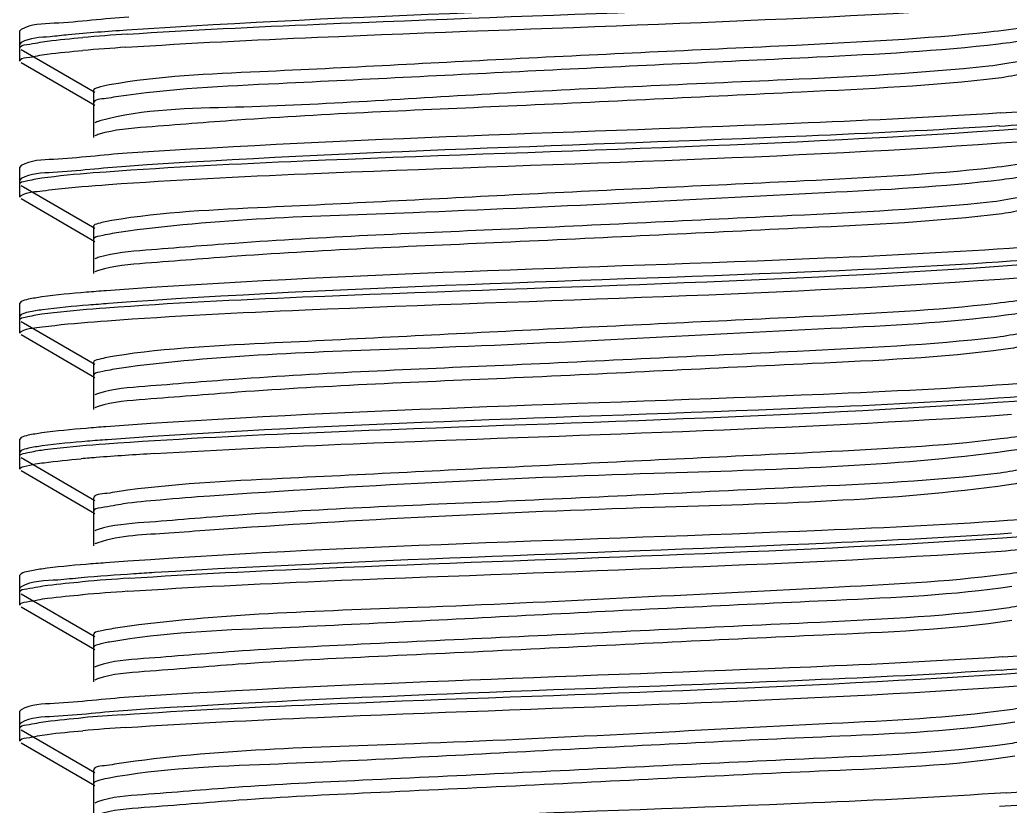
# Model space of a CAD drawing. Extents: x 1680110 to 4798266, y 269661 to 1249705.
# Drawn here: x 2404466.2 to 2404591, y 666205.4 to 666304.5 of the extents above; entities that cross this region are included whole.
import ezdxf

# ---------------------------------------------------------------- set-up
doc = ezdxf.new("R2010")
doc.units = 0
doc.header["$LTSCALE"] = 1000
doc.header["$MEASUREMENT"] = 0

# ---------------------------------------------------------------- blocks, each defined once
blk = doc.blocks.new('gfhhrryyfd')
at = {"linetype": 'Continuous'}
for p, q in [((3693260.18, -1741141.08), (3693260.01, -1741141.26)), ((3693260.01, -1741143.41), (3693260.01, -1741141.26)), ((3693260.01, -1741143.41), (3693260.01, -1741141.26)), ((3693260.18, -1741142.72), (3693260.01, -1741142.9)), ((3693260.01, -1741145.05), (3693260.01, -1741142.9)), ((3693260.01, -1741145.05), (3693260.01, -1741142.9)), ((3693260.18, -1741143.59), (3693269.48, -1741148.98)), ((3693260.18, -1741145.24), (3693269.48, -1741150.62)), ((3693269.29, -1741148.76), (3693269.29, -1741153.05)), ((3693269.29, -1741150.41), (3693269.29, -1741154.69)), ((3693260.18, -1741158.22), (3693260.01, -1741158.41)), ((3693260.01, -1741160.55), (3693260.01, -1741158.41)), ((3693260.01, -1741160.55), (3693260.01, -1741158.41)), ((3693260.18, -1741159.86), (3693260.01, -1741160.05)), ((3693260.01, -1741162.19), (3693260.01, -1741160.05)), ((3693260.01, -1741162.19), (3693260.01, -1741160.05)), ((3693260.18, -1741160.74), (3693269.48, -1741166.13)), ((3693260.18, -1741162.38), (3693269.48, -1741167.77)), ((3693269.29, -1741165.91), (3693269.29, -1741170.2)), ((3693269.29, -1741167.55), (3693269.29, -1741171.84)), ((3693260.18, -1741175.37), (3693260.01, -1741175.55)), ((3693260.01, -1741177.7), (3693260.01, -1741175.55)), ((3693260.01, -1741177.7), (3693260.01, -1741175.55)), ((3693260.18, -1741177.01), (3693260.01, -1741177.19)), ((3693260.01, -1741179.34), (3693260.01, -1741177.19)), ((3693260.01, -1741179.34), (3693260.01, -1741177.19)), ((3693260.18, -1741177.88), (3693269.48, -1741183.27)), ((3693260.18, -1741179.53), (3693269.48, -1741184.91)), ((3693269.29, -1741183.05), (3693269.29, -1741187.34)), ((3693269.29, -1741184.7), (3693269.29, -1741188.98)), ((3693260.18, -1741192.51), (3693260.01, -1741192.7)), ((3693260.01, -1741194.84), (3693260.01, -1741192.7)), ((3693260.01, -1741194.84), (3693260.01, -1741192.7)), ((3693260.18, -1741194.15), (3693260.01, -1741194.34)), ((3693260.01, -1741196.48), (3693260.01, -1741194.34)), ((3693260.01, -1741196.48), (3693260.01, -1741194.34)), ((3693260.18, -1741195.03), (3693269.48, -1741200.42)), ((3693260.18, -1741196.67), (3693269.48, -1741202.06)), ((3693269.29, -1741200.2), (3693269.29, -1741204.49)), ((3693269.29, -1741201.84), (3693269.29, -1741206.13)), ((3693260.18, -1741209.66), (3693260.01, -1741209.84)), ((3693260.01, -1741211.99), (3693260.01, -1741209.84)), ((3693260.01, -1741211.99), (3693260.01, -1741209.84)), ((3693260.18, -1741211.3), (3693260.01, -1741211.48)), ((3693260.01, -1741213.63), (3693260.01, -1741211.48)), ((3693260.01, -1741213.63), (3693260.01, -1741211.48)), ((3693260.18, -1741212.18), (3693269.48, -1741217.56)), ((3693260.18, -1741213.82), (3693269.48, -1741219.2)), ((3693269.29, -1741217.35), (3693269.29, -1741221.63)), ((3693269.29, -1741218.99), (3693269.29, -1741223.27)), ((3693269.81, -1741222.91), (3693269.48, -1741223.06)), ((3693260.18, -1741226.8), (3693260.01, -1741226.99)), ((3693260.01, -1741229.13), (3693260.01, -1741226.99)), ((3693260.01, -1741229.13), (3693260.01, -1741226.99)), ((3693260.18, -1741228.44), (3693260.01, -1741228.63)), ((3693260.01, -1741230.77), (3693260.01, -1741228.63)), ((3693260.01, -1741230.77), (3693260.01, -1741228.63)), ((3693260.18, -1741229.32), (3693269.48, -1741234.71)), ((3693260.18, -1741230.96), (3693269.48, -1741236.35)), ((3693269.29, -1741234.49), (3693269.29, -1741238.78)), ((3693269.29, -1741236.13), (3693269.29, -1741240.42)), ((3693269.79, -1741238.42), (3693269.48, -1741238.56))]:
    blk.add_line(p, q, dxfattribs=at)
for centre, radius, start, end in [((3693293.45, -1741445.87), 304.86, 93.7453, 94.7999), ((3693293.25, -1741444.96), 302.3, 93.7678, 94.8005), ((3693363.63, -1740846.09), 306.14, 273.7335, 274.8002), ((3693363.45, -1740845.36), 308.53, 273.7127, 274.7998), ((3693302, -1741617.41), 423.63, 93.3852, 94.3833), ((3693285.98, -1741406.82), 212.43, 94.6411, 94.9251), ((3693289.17, -1741446.07), 251.81, 94.4537, 94.6434), ((3693293.76, -1741518.3), 308.72, 93.7117, 94.7991), ((3693293.56, -1741517.49), 306.26, 93.7331, 94.7996), ((3693363.94, -1740918.55), 302.25, 273.7678, 274.801), ((3693363.74, -1740917.68), 304.77, 273.7455, 274.8005), ((3693292.6, -1741520.88), 294.11, 93.8394, 94.8036), ((3693293.26, -1741530.81), 302.43, 93.7667, 94.8004), ((3693364.61, -1740944.14), 293.78, 273.8422, 274.8038), ((3693363.45, -1740931.2), 308.41, 273.7137, 274.7998)]:
    blk.add_arc(centre, radius, start, end, dxfattribs=at)
for points, knots in [([(3693384.44, -1741136.02), (3693376.4, -1741136.57), (3693339.43, -1741138.36), (3693302.41, -1741139.23), (3693273.52, -1741141.16)], [0, 0, 0, 0, 0.217709, 1, 1, 1, 1]), ([(3693273.54, -1741141.66), (3693281.6, -1741141.13), (3693318.28, -1741139.37), (3693355, -1741138.48), (3693383.57, -1741136.58)], [0, 0, 0, 0, 0.220122, 1, 1, 1, 1]), ([(3693273.39, -1741143.31), (3693281.43, -1741142.78), (3693318.1, -1741141.01), (3693354.83, -1741140.13), (3693383.42, -1741138.23)], [0, 0, 0, 0, 0.219436, 1, 1, 1, 1]), ([(3693273.77, -1741139.51), (3693270.62, -1741139.71), (3693266.21, -1741140.32), (3693261.4, -1741140.37), (3693260.18, -1741141.08)], [0, 0, 0, 0, 0.691379, 1, 1, 1, 1]), ([(3693387.71, -1741140.41), (3693387.5, -1741140.53), (3693385.64, -1741141.06), (3693383.73, -1741141.23), (3693382.07, -1741141.41)], [0, 0, 0, 0, 0.126652, 1, 1, 1, 1]), ([(3693266.13, -1741141.74), (3693265.37, -1741141.82), (3693263.4, -1741142.09), (3693261.26, -1741142.09), (3693260.18, -1741142.72)], [0, 0, 0, 0, 0.378636, 1, 1, 1, 1]), ([(3693382.07, -1741141.41), (3693374.01, -1741142.27), (3693354.31, -1741143.27), (3693323.69, -1741144.64), (3693294.88, -1741146.26), (3693277.53, -1741146.93), (3693271.27, -1741148.06)], [0, 0, 0, 0, 0.219121, 0.532661, 0.828235, 1, 1, 1, 1]), ([(3693387.71, -1741142.05), (3693387.53, -1741142.15), (3693386.09, -1741142.6), (3693384.61, -1741142.76), (3693383.32, -1741142.91)], [0, 0, 0, 0, 0.133308, 1, 1, 1, 1]), ([(3693260.01, -1741143.41), (3693260.01, -1741143.08), (3693261.75, -1741142.88), (3693262.61, -1741142.65), (3693263.48, -1741142.53)], [0, 0, 0, 0, 0.27078, 1, 1, 1, 1]), ([(3693383.32, -1741142.91), (3693375.72, -1741143.82), (3693356.61, -1741144.77), (3693326.38, -1741146.19), (3693296.96, -1741147.72), (3693278.91, -1741148.54), (3693272.13, -1741149.56)], [0, 0, 0, 0, 0.206117, 0.514731, 0.815242, 1, 1, 1, 1]), ([(3693260.01, -1741145.05), (3693260.01, -1741144.72), (3693261.73, -1741144.53), (3693262.59, -1741144.29), (3693263.45, -1741144.18)], [0, 0, 0, 0, 0.27093, 1, 1, 1, 1]), ([(3693387.89, -1741144.48), (3693387.9, -1741145.01), (3693384.91, -1741145.11), (3693383.53, -1741145.54), (3693382.07, -1741145.7)], [0, 0, 0, 0, 0.266577, 1, 1, 1, 1]), ([(3693382.07, -1741145.7), (3693373.61, -1741146.6), (3693353, -1741147.64), (3693321.31, -1741148.9), (3693292.64, -1741150.98), (3693275.62, -1741151.06), (3693270.11, -1741152.6)], [0, 0, 0, 0, 0.227626, 0.551567, 0.846917, 1, 1, 1, 1]), ([(3693387.89, -1741146.12), (3693387.9, -1741146.54), (3693385.59, -1741146.74), (3693384.47, -1741147.06), (3693383.32, -1741147.2)], [0, 0, 0, 0, 0.269457, 1, 1, 1, 1]), ([(3693383.32, -1741147.2), (3693375.07, -1741148.18), (3693354.42, -1741149.14), (3693322.46, -1741150.76), (3693294.9, -1741151.84), (3693277.8, -1741153.25), (3693271.93, -1741153.69), (3693270.01, -1741154.27)], [0, 0, 0, 0, 0.219547, 0.545427, 0.845963, 0.946941, 1, 1, 1, 1]), ([(3693271.27, -1741148.06), (3693270.77, -1741148.15), (3693270.21, -1741148.28), (3693269.3, -1741148.56), (3693269.29, -1741148.76)], [0, 0, 0, 0, 0.713758, 1, 1, 1, 1]), ([(3693272.13, -1741149.56), (3693271.72, -1741149.62), (3693270.91, -1741149.85), (3693269.3, -1741149.83), (3693269.29, -1741150.41)], [0, 0, 0, 0, 0.420827, 1, 1, 1, 1]), ([(3693383.57, -1741151.58), (3693375.49, -1741152.12), (3693338.81, -1741153.88), (3693302.1, -1741154.76), (3693273.54, -1741156.67)], [0, 0, 0, 0, 0.220491, 1, 1, 1, 1]), ([(3693270.11, -1741152.6), (3693269.98, -1741152.63), (3693269.77, -1741152.7), (3693269.57, -1741152.79), (3693269.48, -1741152.83)], [0, 0, 0, 0, 0.576078, 1, 1, 1, 1]), ([(3693270.91, -1741158.99), (3693279.16, -1741158.39), (3693317.6, -1741156.51), (3693356.1, -1741155.75), (3693386.22, -1741153.54)], [0, 0, 0, 0, 0.215151, 1, 1, 1, 1]), ([(3693383.42, -1741153.23), (3693375.32, -1741153.77), (3693338.64, -1741155.53), (3693301.92, -1741156.4), (3693273.39, -1741158.32)], [0, 0, 0, 0, 0.221162, 1, 1, 1, 1]), ([(3693270.01, -1741154.27), (3693269.9, -1741154.3), (3693269.73, -1741154.36), (3693269.55, -1741154.43), (3693269.48, -1741154.47)], [0, 0, 0, 0, 0.568763, 1, 1, 1, 1]), ([(3693271.21, -1741160.61), (3693279.51, -1741160.01), (3693317.9, -1741158.14), (3693356.34, -1741157.39), (3693386.36, -1741155.17)], [0, 0, 0, 0, 0.216514, 1, 1, 1, 1]), ([(3693273.54, -1741156.67), (3693270.44, -1741156.87), (3693266.11, -1741157.47), (3693261.38, -1741157.53), (3693260.18, -1741158.22)], [0, 0, 0, 0, 0.691083, 1, 1, 1, 1]), ([(3693273.39, -1741158.32), (3693270.33, -1741158.52), (3693266.04, -1741159.12), (3693261.37, -1741159.18), (3693260.18, -1741159.86)], [0, 0, 0, 0, 0.690878, 1, 1, 1, 1]), ([(3693382.58, -1741158.5), (3693374.69, -1741159.38), (3693355.22, -1741160.36), (3693324.74, -1741161.75), (3693295.68, -1741163.33), (3693278.06, -1741164.07), (3693271.59, -1741165.15)], [0, 0, 0, 0, 0.214024, 0.525633, 0.823144, 1, 1, 1, 1]), ([(3693387.71, -1741157.55), (3693387.51, -1741157.67), (3693385.82, -1741158.17), (3693384.09, -1741158.33), (3693382.58, -1741158.5)], [0, 0, 0, 0, 0.129068, 1, 1, 1, 1]), ([(3693260.01, -1741160.55), (3693260.01, -1741160.29), (3693261.37, -1741160.06), (3693262.09, -1741159.87), (3693262.79, -1741159.77)], [0, 0, 0, 0, 0.274521, 1, 1, 1, 1]), ([(3693262.79, -1741159.77), (3693263.31, -1741159.7), (3693266, -1741159.37), (3693268.72, -1741159.15), (3693270.91, -1741158.99)], [0, 0, 0, 0, 0.191293, 1, 1, 1, 1]), ([(3693387.71, -1741159.19), (3693387.55, -1741159.29), (3693386.26, -1741159.71), (3693384.92, -1741159.86), (3693383.77, -1741160)], [0, 0, 0, 0, 0.136277, 1, 1, 1, 1]), ([(3693262.88, -1741161.4), (3693263.41, -1741161.33), (3693266.18, -1741160.99), (3693268.96, -1741160.77), (3693271.21, -1741160.61)], [0, 0, 0, 0, 0.191581, 1, 1, 1, 1]), ([(3693383.77, -1741160), (3693376.36, -1741160.93), (3693351.57, -1741162.11), (3693314.53, -1741164.21), (3693284.76, -1741164.91), (3693272.51, -1741166.65)], [0, 0, 0, 0, 0.201056, 0.666821, 1, 1, 1, 1]), ([(3693260.01, -1741162.19), (3693260.01, -1741162.1), (3693261.04, -1741161.46), (3693261.97, -1741161.53), (3693262.88, -1741161.4)], [0, 0, 0, 0, 0.088744, 1, 1, 1, 1]), ([(3693387.89, -1741161.62), (3693387.9, -1741162.11), (3693385.18, -1741162.25), (3693383.91, -1741162.64), (3693382.58, -1741162.79)], [0, 0, 0, 0, 0.267461, 1, 1, 1, 1]), ([(3693382.58, -1741162.79), (3693374.17, -1741163.72), (3693353.48, -1741164.7), (3693321.67, -1741166.29), (3693294.48, -1741167.38), (3693277.68, -1741168.76), (3693271.91, -1741169.21), (3693270.02, -1741169.77)], [0, 0, 0, 0, 0.225031, 0.550356, 0.847666, 0.947393, 1, 1, 1, 1]), ([(3693387.89, -1741163.26), (3693387.9, -1741163.65), (3693385.83, -1741163.87), (3693384.8, -1741164.16), (3693383.77, -1741164.29)], [0, 0, 0, 0, 0.270956, 1, 1, 1, 1]), ([(3693383.77, -1741164.29), (3693375.6, -1741165.31), (3693354.92, -1741166.24), (3693322.82, -1741167.9), (3693294.99, -1741168.97), (3693277.75, -1741170.41), (3693271.85, -1741170.84), (3693269.95, -1741171.43)], [0, 0, 0, 0, 0.216518, 0.543489, 0.846138, 0.947455, 1, 1, 1, 1]), ([(3693271.59, -1741165.15), (3693271.01, -1741165.24), (3693270.38, -1741165.39), (3693269.3, -1741165.68), (3693269.29, -1741165.91)], [0, 0, 0, 0, 0.71758, 1, 1, 1, 1]), ([(3693272.51, -1741166.65), (3693271.7, -1741166.76), (3693270.87, -1741166.98), (3693269.29, -1741167.24), (3693269.29, -1741167.55)], [0, 0, 0, 0, 0.724776, 1, 1, 1, 1]), ([(3693386.22, -1741168.55), (3693377.95, -1741169.15), (3693339.51, -1741171.03), (3693301.01, -1741171.78), (3693270.91, -1741173.99)], [0, 0, 0, 0, 0.215501, 1, 1, 1, 1]), ([(3693270.02, -1741169.77), (3693269.91, -1741169.8), (3693269.73, -1741169.86), (3693269.55, -1741169.94), (3693269.48, -1741169.98)], [0, 0, 0, 0, 0.569563, 1, 1, 1, 1]), ([(3693270.87, -1741176.14), (3693279.11, -1741175.53), (3693317.53, -1741173.66), (3693356, -1741172.9), (3693386.12, -1741170.7)], [0, 0, 0, 0, 0.214864, 1, 1, 1, 1]), ([(3693386.36, -1741170.17), (3693378.15, -1741170.78), (3693339.76, -1741172.66), (3693301.32, -1741173.43), (3693271.21, -1741175.61)], [0, 0, 0, 0, 0.21445, 1, 1, 1, 1]), ([(3693269.95, -1741171.43), (3693269.86, -1741171.46), (3693269.7, -1741171.51), (3693269.55, -1741171.58), (3693269.48, -1741171.62)], [0, 0, 0, 0, 0.563943, 1, 1, 1, 1]), ([(3693271.07, -1741177.77), (3693279.35, -1741177.16), (3693317.77, -1741175.29), (3693356.24, -1741174.54), (3693386.32, -1741172.32)], [0, 0, 0, 0, 0.21591, 1, 1, 1, 1]), ([(3693262.79, -1741174.77), (3693262.22, -1741174.86), (3693261.35, -1741175.01), (3693260.45, -1741175.21), (3693260.18, -1741175.37)], [0, 0, 0, 0, 0.643041, 1, 1, 1, 1]), ([(3693270.91, -1741173.99), (3693270.07, -1741174.06), (3693267.36, -1741174.27), (3693264.65, -1741174.51), (3693262.79, -1741174.77)], [0, 0, 0, 0, 0.307527, 1, 1, 1, 1]), ([(3693387.71, -1741174.7), (3693387.53, -1741174.8), (3693386, -1741175.28), (3693384.42, -1741175.43), (3693383.06, -1741175.59)], [0, 0, 0, 0, 0.131751, 1, 1, 1, 1]), ([(3693262.78, -1741176.92), (3693263.29, -1741176.85), (3693265.98, -1741176.52), (3693268.69, -1741176.3), (3693270.87, -1741176.14)], [0, 0, 0, 0, 0.191288, 1, 1, 1, 1]), ([(3693271.21, -1741175.61), (3693270.36, -1741175.68), (3693267.58, -1741175.89), (3693264.8, -1741176.14), (3693262.88, -1741176.4)], [0, 0, 0, 0, 0.307193, 1, 1, 1, 1]), ([(3693383.06, -1741175.59), (3693375.36, -1741176.49), (3693356.12, -1741177.45), (3693325.79, -1741178.86), (3693296.5, -1741180.4), (3693278.6, -1741181.2), (3693271.93, -1741182.24)], [0, 0, 0, 0, 0.208942, 0.518626, 0.818065, 1, 1, 1, 1]), ([(3693260.01, -1741177.7), (3693260.01, -1741177.43), (3693261.37, -1741177.2), (3693262.09, -1741177.02), (3693262.78, -1741176.92)], [0, 0, 0, 0, 0.27458, 1, 1, 1, 1]), ([(3693262.88, -1741176.4), (3693262.29, -1741176.48), (3693261.39, -1741176.64), (3693260.46, -1741176.84), (3693260.18, -1741177.01)], [0, 0, 0, 0, 0.644396, 1, 1, 1, 1]), ([(3693384.19, -1741177.09), (3693376.9, -1741178.06), (3693352.12, -1741179.21), (3693314.95, -1741181.34), (3693284.94, -1741182.04), (3693272.53, -1741183.79)], [0, 0, 0, 0, 0.197391, 0.664053, 1, 1, 1, 1]), ([(3693387.71, -1741176.34), (3693387.56, -1741176.42), (3693386.42, -1741176.82), (3693385.22, -1741176.96), (3693384.19, -1741177.09)], [0, 0, 0, 0, 0.139499, 1, 1, 1, 1]), ([(3693260.01, -1741179.34), (3693260.01, -1741179.25), (3693261.02, -1741178.61), (3693261.95, -1741178.68), (3693262.85, -1741178.55)], [0, 0, 0, 0, 0.088999, 1, 1, 1, 1]), ([(3693262.85, -1741178.55), (3693263.37, -1741178.48), (3693266.1, -1741178.15), (3693268.85, -1741177.93), (3693271.07, -1741177.77)], [0, 0, 0, 0, 0.19155, 1, 1, 1, 1]), ([(3693383.06, -1741179.88), (3693374.72, -1741180.85), (3693353.98, -1741181.81), (3693321.99, -1741183.43), (3693294.53, -1741184.5), (3693277.6, -1741185.93), (3693271.81, -1741186.35), (3693269.94, -1741186.94)], [0, 0, 0, 0, 0.222247, 0.54883, 0.84818, 0.948106, 1, 1, 1, 1]), ([(3693387.89, -1741178.77), (3693387.9, -1741179.22), (3693385.45, -1741179.39), (3693384.27, -1741179.74), (3693383.06, -1741179.88)], [0, 0, 0, 0, 0.26872, 1, 1, 1, 1]), ([(3693387.89, -1741180.41), (3693387.9, -1741180.76), (3693386.06, -1741181), (3693385.12, -1741181.26), (3693384.19, -1741181.38)], [0, 0, 0, 0, 0.272705, 1, 1, 1, 1]), ([(3693271.93, -1741182.24), (3693271.27, -1741182.34), (3693270.56, -1741182.51), (3693269.3, -1741182.79), (3693269.29, -1741183.05)], [0, 0, 0, 0, 0.72077, 1, 1, 1, 1]), ([(3693384.19, -1741181.38), (3693376.12, -1741182.45), (3693355.43, -1741183.34), (3693323.2, -1741185.04), (3693295.11, -1741186.09), (3693277.73, -1741187.57), (3693271.79, -1741187.98), (3693269.89, -1741188.59)], [0, 0, 0, 0, 0.213335, 0.5413, 0.846112, 0.947854, 1, 1, 1, 1]), ([(3693272.53, -1741183.79), (3693271.72, -1741183.9), (3693270.88, -1741184.12), (3693269.29, -1741184.38), (3693269.29, -1741184.7)], [0, 0, 0, 0, 0.724921, 1, 1, 1, 1]), ([(3693386.12, -1741185.7), (3693377.84, -1741186.3), (3693339.42, -1741188.17), (3693300.95, -1741188.93), (3693270.87, -1741191.14)], [0, 0, 0, 0, 0.215909, 1, 1, 1, 1]), ([(3693269.94, -1741186.94), (3693269.85, -1741186.97), (3693269.7, -1741187.02), (3693269.55, -1741187.09), (3693269.48, -1741187.12)], [0, 0, 0, 0, 0.563695, 1, 1, 1, 1]), ([(3693386.32, -1741187.32), (3693378.08, -1741187.93), (3693339.66, -1741189.81), (3693301.19, -1741190.57), (3693271.07, -1741192.77)], [0, 0, 0, 0, 0.214858, 1, 1, 1, 1]), ([(3693269.89, -1741188.59), (3693269.82, -1741188.62), (3693269.67, -1741188.67), (3693269.54, -1741188.73), (3693269.48, -1741188.76)], [0, 0, 0, 0, 0.559588, 1, 1, 1, 1]), ([(3693270.83, -1741193.29), (3693279.05, -1741192.68), (3693317.43, -1741190.81), (3693355.87, -1741190.04), (3693385.98, -1741187.85)], [0, 0, 0, 0, 0.214461, 1, 1, 1, 1]), ([(3693276.98, -1741194.52), (3693285.32, -1741194.02), (3693321.31, -1741192.34), (3693357.34, -1741191.49), (3693384.94, -1741189.57)], [0, 0, 0, 0, 0.231984, 1, 1, 1, 1]), ([(3693262.78, -1741191.92), (3693262.21, -1741192), (3693261.34, -1741192.15), (3693260.45, -1741192.35), (3693260.18, -1741192.51)], [0, 0, 0, 0, 0.64291, 1, 1, 1, 1]), ([(3693270.87, -1741191.14), (3693270.04, -1741191.2), (3693267.34, -1741191.42), (3693264.64, -1741191.66), (3693262.78, -1741191.92)], [0, 0, 0, 0, 0.307541, 1, 1, 1, 1]), ([(3693387.71, -1741191.84), (3693387.54, -1741191.94), (3693386.17, -1741192.38), (3693384.75, -1741192.53), (3693383.52, -1741192.68)], [0, 0, 0, 0, 0.134595, 1, 1, 1, 1]), ([(3693262.85, -1741193.55), (3693262.26, -1741193.63), (3693261.37, -1741193.79), (3693260.46, -1741193.99), (3693260.18, -1741194.15)], [0, 0, 0, 0, 0.643866, 1, 1, 1, 1]), ([(3693262.77, -1741194.07), (3693263.28, -1741193.99), (3693265.96, -1741193.66), (3693268.65, -1741193.45), (3693270.83, -1741193.29)], [0, 0, 0, 0, 0.191269, 1, 1, 1, 1]), ([(3693271.07, -1741192.77), (3693270.23, -1741192.83), (3693267.48, -1741193.04), (3693264.74, -1741193.29), (3693262.85, -1741193.55)], [0, 0, 0, 0, 0.307247, 1, 1, 1, 1]), ([(3693383.52, -1741192.68), (3693376, -1741193.6), (3693357, -1741194.54), (3693326.84, -1741195.97), (3693297.33, -1741197.48), (3693279.17, -1741198.32), (3693272.29, -1741199.33)], [0, 0, 0, 0, 0.203871, 0.511633, 0.812997, 1, 1, 1, 1]), ([(3693387.71, -1741193.49), (3693387.57, -1741193.56), (3693386.56, -1741193.92), (3693385.5, -1741194.06), (3693384.6, -1741194.18)], [0, 0, 0, 0, 0.14301, 1, 1, 1, 1]), ([(3693260.01, -1741194.84), (3693260.01, -1741194.58), (3693261.36, -1741194.35), (3693262.08, -1741194.16), (3693262.77, -1741194.07)], [0, 0, 0, 0, 0.274663, 1, 1, 1, 1]), ([(3693384.6, -1741194.18), (3693369.81, -1741196.25), (3693336.12, -1741196.9), (3693302.59, -1741198.58), (3693283.97, -1741199.88)], [0, 0, 0, 0, 0.444316, 1, 1, 1, 1]), ([(3693260.01, -1741196.48), (3693260.01, -1741196.29), (3693260.94, -1741196.04), (3693261.48, -1741195.91), (3693261.97, -1741195.83)], [0, 0, 0, 0, 0.282211, 1, 1, 1, 1]), ([(3693261.97, -1741195.83), (3693262.34, -1741195.77), (3693264.25, -1741195.49), (3693266.18, -1741195.31), (3693267.74, -1741195.18)], [0, 0, 0, 0, 0.190526, 1, 1, 1, 1]), ([(3693387.89, -1741195.91), (3693387.9, -1741196.32), (3693385.69, -1741196.53), (3693384.62, -1741196.83), (3693383.52, -1741196.97)], [0, 0, 0, 0, 0.270092, 1, 1, 1, 1]), ([(3693383.52, -1741196.97), (3693375.26, -1741197.98), (3693354.48, -1741198.92), (3693322.35, -1741200.57), (3693294.61, -1741201.62), (3693277.55, -1741203.09), (3693271.73, -1741203.49), (3693269.88, -1741204.1)], [0, 0, 0, 0, 0.21928, 0.546995, 0.848437, 0.948667, 1, 1, 1, 1]), ([(3693384.6, -1741198.47), (3693369.81, -1741200.54), (3693336.12, -1741201.19), (3693302.59, -1741202.86), (3693283.97, -1741204.17)], [0, 0, 0, 0, 0.444316, 1, 1, 1, 1]), ([(3693387.89, -1741197.55), (3693387.89, -1741197.87), (3693386.27, -1741198.13), (3693385.42, -1741198.35), (3693384.6, -1741198.47)], [0, 0, 0, 0, 0.274738, 1, 1, 1, 1]), ([(3693272.29, -1741199.33), (3693271.86, -1741199.39), (3693271.01, -1741199.63), (3693269.3, -1741199.59), (3693269.29, -1741200.2)], [0, 0, 0, 0, 0.421419, 1, 1, 1, 1]), ([(3693283.97, -1741199.88), (3693281.88, -1741200.02), (3693278.34, -1741200.32), (3693273.46, -1741200.72), (3693271.16, -1741201.24), (3693269.29, -1741201.48), (3693269.29, -1741201.84)], [0, 0, 0, 0, 0.421295, 0.734581, 0.927904, 1, 1, 1, 1]), ([(3693385.98, -1741202.85), (3693377.68, -1741203.46), (3693339.29, -1741205.32), (3693300.85, -1741206.07), (3693270.83, -1741208.29)], [0, 0, 0, 0, 0.216509, 1, 1, 1, 1]), ([(3693269.88, -1741204.1), (3693269.81, -1741204.13), (3693269.67, -1741204.18), (3693269.54, -1741204.24), (3693269.48, -1741204.27)], [0, 0, 0, 0, 0.558418, 1, 1, 1, 1]), ([(3693283.97, -1741204.17), (3693282.24, -1741204.29), (3693277.55, -1741204.73), (3693272.7, -1741204.79), (3693269.85, -1741205.75)], [0, 0, 0, 0, 0.365224, 1, 1, 1, 1]), ([(3693384.94, -1741204.57), (3693377.33, -1741205.1), (3693341.35, -1741206.85), (3693305.33, -1741207.81), (3693276.98, -1741209.52)], [0, 0, 0, 0, 0.211795, 1, 1, 1, 1]), ([(3693383.8, -1741205.15), (3693386.86, -1741204.94), (3693391.15, -1741204.35), (3693395.82, -1741204.29), (3693397.01, -1741203.6)], [0, 0, 0, 0, 0.690867, 1, 1, 1, 1]), ([(3693269.85, -1741205.75), (3693269.78, -1741205.78), (3693269.65, -1741205.82), (3693269.53, -1741205.88), (3693269.48, -1741205.91)], [0, 0, 0, 0, 0.555805, 1, 1, 1, 1]), ([(3693273.77, -1741210.23), (3693281.88, -1741209.69), (3693318.55, -1741207.94), (3693355.27, -1741207.06), (3693383.8, -1741205.15)], [0, 0, 0, 0, 0.221183, 1, 1, 1, 1]), ([(3693383.65, -1741206.8), (3693386.75, -1741206.59), (3693391.08, -1741205.99), (3693395.81, -1741205.93), (3693397.01, -1741205.24)], [0, 0, 0, 0, 0.691069, 1, 1, 1, 1]), ([(3693273.62, -1741211.88), (3693281.7, -1741211.34), (3693318.38, -1741209.58), (3693355.1, -1741208.7), (3693383.65, -1741206.8)], [0, 0, 0, 0, 0.220503, 1, 1, 1, 1]), ([(3693270.83, -1741208.29), (3693270, -1741208.35), (3693267.31, -1741208.56), (3693264.62, -1741208.81), (3693262.77, -1741209.07)], [0, 0, 0, 0, 0.307562, 1, 1, 1, 1]), ([(3693262.77, -1741209.07), (3693262.2, -1741209.15), (3693261.34, -1741209.3), (3693260.45, -1741209.5), (3693260.18, -1741209.66)], [0, 0, 0, 0, 0.642729, 1, 1, 1, 1]), ([(3693276.98, -1741209.52), (3693276.11, -1741209.58), (3693273.03, -1741209.77), (3693269.95, -1741209.99), (3693267.74, -1741210.18)], [0, 0, 0, 0, 0.281872, 1, 1, 1, 1]), ([(3693383.96, -1741209.77), (3693376.63, -1741210.71), (3693351.95, -1741211.88), (3693314.9, -1741213.97), (3693285.05, -1741214.71), (3693272.68, -1741216.42)], [0, 0, 0, 0, 0.198812, 0.663944, 1, 1, 1, 1]), ([(3693387.71, -1741208.99), (3693387.55, -1741209.08), (3693386.33, -1741209.49), (3693385.05, -1741209.63), (3693383.96, -1741209.77)], [0, 0, 0, 0, 0.137672, 1, 1, 1, 1]), ([(3693267.74, -1741210.18), (3693266.77, -1741210.26), (3693264.27, -1741210.6), (3693261.54, -1741210.51), (3693260.18, -1741211.3)], [0, 0, 0, 0, 0.383253, 1, 1, 1, 1]), ([(3693260.01, -1741211.99), (3693260.01, -1741211.66), (3693261.77, -1741211.46), (3693262.65, -1741211.22), (3693263.53, -1741211.11)], [0, 0, 0, 0, 0.27058, 1, 1, 1, 1]), ([(3693384.98, -1741211.27), (3693377.64, -1741212.36), (3693358.27, -1741213.2), (3693327.25, -1741214.73), (3693296.79, -1741216.39), (3693278.11, -1741217.07), (3693271.33, -1741218.27)], [0, 0, 0, 0, 0.195338, 0.50968, 0.818636, 1, 1, 1, 1]), ([(3693260.01, -1741213.63), (3693260.01, -1741213.3), (3693261.76, -1741213.11), (3693262.63, -1741212.86), (3693263.5, -1741212.75)], [0, 0, 0, 0, 0.270704, 1, 1, 1, 1]), ([(3693387.89, -1741213.06), (3693387.9, -1741213.43), (3693385.93, -1741213.66), (3693384.95, -1741213.93), (3693383.96, -1741214.06)], [0, 0, 0, 0, 0.271698, 1, 1, 1, 1]), ([(3693383.96, -1741214.06), (3693375.79, -1741215.11), (3693355, -1741216.04), (3693328.02, -1741217.36), (3693303.94, -1741218.51), (3693288.52, -1741219.27), (3693277.52, -1741220.25), (3693271.67, -1741220.64), (3693269.83, -1741221.26)], [0, 0, 0, 0, 0.216147, 0.544888, 0.708735, 0.848475, 0.949101, 1, 1, 1, 1]), ([(3693384.98, -1741215.56), (3693377.12, -1741216.73), (3693356.45, -1741217.55), (3693329.46, -1741218.95), (3693304.91, -1741220.11), (3693289.04, -1741220.87), (3693277.71, -1741221.89), (3693271.69, -1741222.26), (3693269.81, -1741222.91)], [0, 0, 0, 0, 0.206553, 0.536269, 0.702877, 0.845559, 0.948364, 1, 1, 1, 1]), ([(3693272.68, -1741216.42), (3693271.83, -1741216.54), (3693270.96, -1741216.76), (3693269.29, -1741217.02), (3693269.29, -1741217.35)], [0, 0, 0, 0, 0.725745, 1, 1, 1, 1]), ([(3693271.33, -1741218.27), (3693270.82, -1741218.36), (3693270.25, -1741218.49), (3693269.29, -1741218.78), (3693269.29, -1741218.99)], [0, 0, 0, 0, 0.714864, 1, 1, 1, 1]), ([(3693383.8, -1741220.15), (3693375.76, -1741220.69), (3693339.09, -1741222.45), (3693302.37, -1741223.34), (3693273.77, -1741225.23)], [0, 0, 0, 0, 0.219427, 1, 1, 1, 1]), ([(3693384.3, -1741222.26), (3693387.24, -1741222.06), (3693391.37, -1741221.49), (3693395.86, -1741221.41), (3693397.01, -1741220.75)], [0, 0, 0, 0, 0.690197, 1, 1, 1, 1]), ([(3693269.83, -1741221.26), (3693269.77, -1741221.29), (3693269.65, -1741221.33), (3693269.53, -1741221.39), (3693269.48, -1741221.41)], [0, 0, 0, 0, 0.553679, 1, 1, 1, 1]), ([(3693272.91, -1741227.43), (3693281.04, -1741226.88), (3693318.17, -1741225.09), (3693355.34, -1741224.23), (3693384.3, -1741222.26)], [0, 0, 0, 0, 0.219129, 1, 1, 1, 1]), ([(3693383.65, -1741221.8), (3693375.59, -1741222.34), (3693338.91, -1741224.1), (3693302.19, -1741224.98), (3693273.62, -1741226.88)], [0, 0, 0, 0, 0.220112, 1, 1, 1, 1]), ([(3693383.43, -1741223.96), (3693386.58, -1741223.75), (3693390.98, -1741223.14), (3693395.79, -1741223.09), (3693397.01, -1741222.39)], [0, 0, 0, 0, 0.691359, 1, 1, 1, 1]), ([(3693273.39, -1741229.04), (3693281.43, -1741228.5), (3693318.11, -1741226.74), (3693354.83, -1741225.85), (3693383.43, -1741223.96)], [0, 0, 0, 0, 0.21947, 1, 1, 1, 1]), ([(3693273.77, -1741225.23), (3693270.62, -1741225.44), (3693266.21, -1741226.05), (3693261.4, -1741226.1), (3693260.18, -1741226.8)], [0, 0, 0, 0, 0.691388, 1, 1, 1, 1]), ([(3693273.62, -1741226.88), (3693270.51, -1741227.09), (3693266.15, -1741227.69), (3693261.39, -1741227.75), (3693260.18, -1741228.44)], [0, 0, 0, 0, 0.691194, 1, 1, 1, 1]), ([(3693384.38, -1741226.86), (3693377.07, -1741227.85), (3693352.12, -1741228.99), (3693314.81, -1741231.18), (3693284.64, -1741231.8), (3693272.26, -1741233.62)], [0, 0, 0, 0, 0.196859, 0.665778, 1, 1, 1, 1]), ([(3693387.71, -1741226.13), (3693387.57, -1741226.22), (3693386.48, -1741226.59), (3693385.35, -1741226.73), (3693384.38, -1741226.86)], [0, 0, 0, 0, 0.140996, 1, 1, 1, 1]), ([(3693260.01, -1741229.13), (3693260.01, -1741228.82), (3693261.65, -1741228.62), (3693262.48, -1741228.39), (3693263.31, -1741228.28)], [0, 0, 0, 0, 0.271578, 1, 1, 1, 1]), ([(3693385.34, -1741228.36), (3693378.06, -1741229.52), (3693358.57, -1741230.3), (3693327.3, -1741231.87), (3693296.59, -1741233.59), (3693277.78, -1741234.19), (3693271.06, -1741235.46)], [0, 0, 0, 0, 0.192978, 0.509549, 0.82079, 1, 1, 1, 1]), ([(3693260.01, -1741230.77), (3693260.01, -1741230.45), (3693261.73, -1741230.25), (3693262.59, -1741230.02), (3693263.45, -1741229.91)], [0, 0, 0, 0, 0.270922, 1, 1, 1, 1]), ([(3693387.89, -1741230.2), (3693387.9, -1741230.54), (3693386.15, -1741230.79), (3693385.26, -1741231.03), (3693384.38, -1741231.15)], [0, 0, 0, 0, 0.273505, 1, 1, 1, 1]), ([(3693384.38, -1741231.15), (3693376.3, -1741232.24), (3693355.51, -1741233.14), (3693328.47, -1741234.49), (3693304.18, -1741235.65), (3693288.59, -1741236.4), (3693277.51, -1741237.41), (3693271.61, -1741237.77), (3693269.79, -1741238.42)], [0, 0, 0, 0, 0.212866, 0.542542, 0.70756, 0.848323, 0.949425, 1, 1, 1, 1]), ([(3693385.34, -1741232.65), (3693377.6, -1741233.88), (3693356.95, -1741234.64), (3693329.94, -1741236.08), (3693305.18, -1741237.24), (3693289.14, -1741238), (3693277.73, -1741239.04), (3693271.65, -1741239.4), (3693269.78, -1741240.07)], [0, 0, 0, 0, 0.202975, 0.533469, 0.701272, 0.84507, 0.948501, 1, 1, 1, 1]), ([(3693272.26, -1741233.62), (3693271.83, -1741233.69), (3693270.99, -1741233.93), (3693269.29, -1741233.89), (3693269.29, -1741234.49)], [0, 0, 0, 0, 0.421141, 1, 1, 1, 1]), ([(3693271.06, -1741235.46), (3693270.61, -1741235.55), (3693270.11, -1741235.66), (3693269.29, -1741235.95), (3693269.29, -1741236.13)], [0, 0, 0, 0, 0.71113, 1, 1, 1, 1]), ([(3693384.3, -1741237.26), (3693376.17, -1741237.82), (3693339.04, -1741239.6), (3693301.87, -1741240.46), (3693272.91, -1741242.43)], [0, 0, 0, 0, 0.219054, 1, 1, 1, 1])]:
    blk.add_open_spline(points, degree=3, knots=knots, dxfattribs=at)
for points in [[(3693273.52, -1741141.16), (3693271.05, -1741141.33), (3693268.59, -1741141.51), (3693266.13, -1741141.74)], [(3693263.48, -1741142.53), (3693264.97, -1741142.35), (3693266.45, -1741142.21), (3693267.94, -1741142.08)], [(3693263.45, -1741144.18), (3693264.95, -1741143.99), (3693266.45, -1741143.85), (3693267.95, -1741143.72)], [(3693263.53, -1741211.11), (3693264.99, -1741210.93), (3693266.46, -1741210.79), (3693267.93, -1741210.66)], [(3693263.5, -1741212.75), (3693264.98, -1741212.57), (3693266.46, -1741212.43), (3693267.94, -1741212.3)], [(3693263.31, -1741228.28), (3693264.86, -1741228.08), (3693266.42, -1741227.94), (3693267.98, -1741227.8)], [(3693263.45, -1741229.91), (3693264.95, -1741229.72), (3693266.45, -1741229.58), (3693267.95, -1741229.45)]]:
    blk.add_open_spline(points, degree=3, dxfattribs=at)

msp = doc.modelspace()

# ---------------------------------------------------------------- block references
at = {"lineweight": -3, "xscale": 0.9999959468841553, "yscale": 0.9999959506094456, "zscale": 0.9999959495959999}
msp.add_blockref('gfhhrryyfd', (-1288778.82, 2407437.34), dxfattribs=at)

doc.saveas('drawing.dxf')
